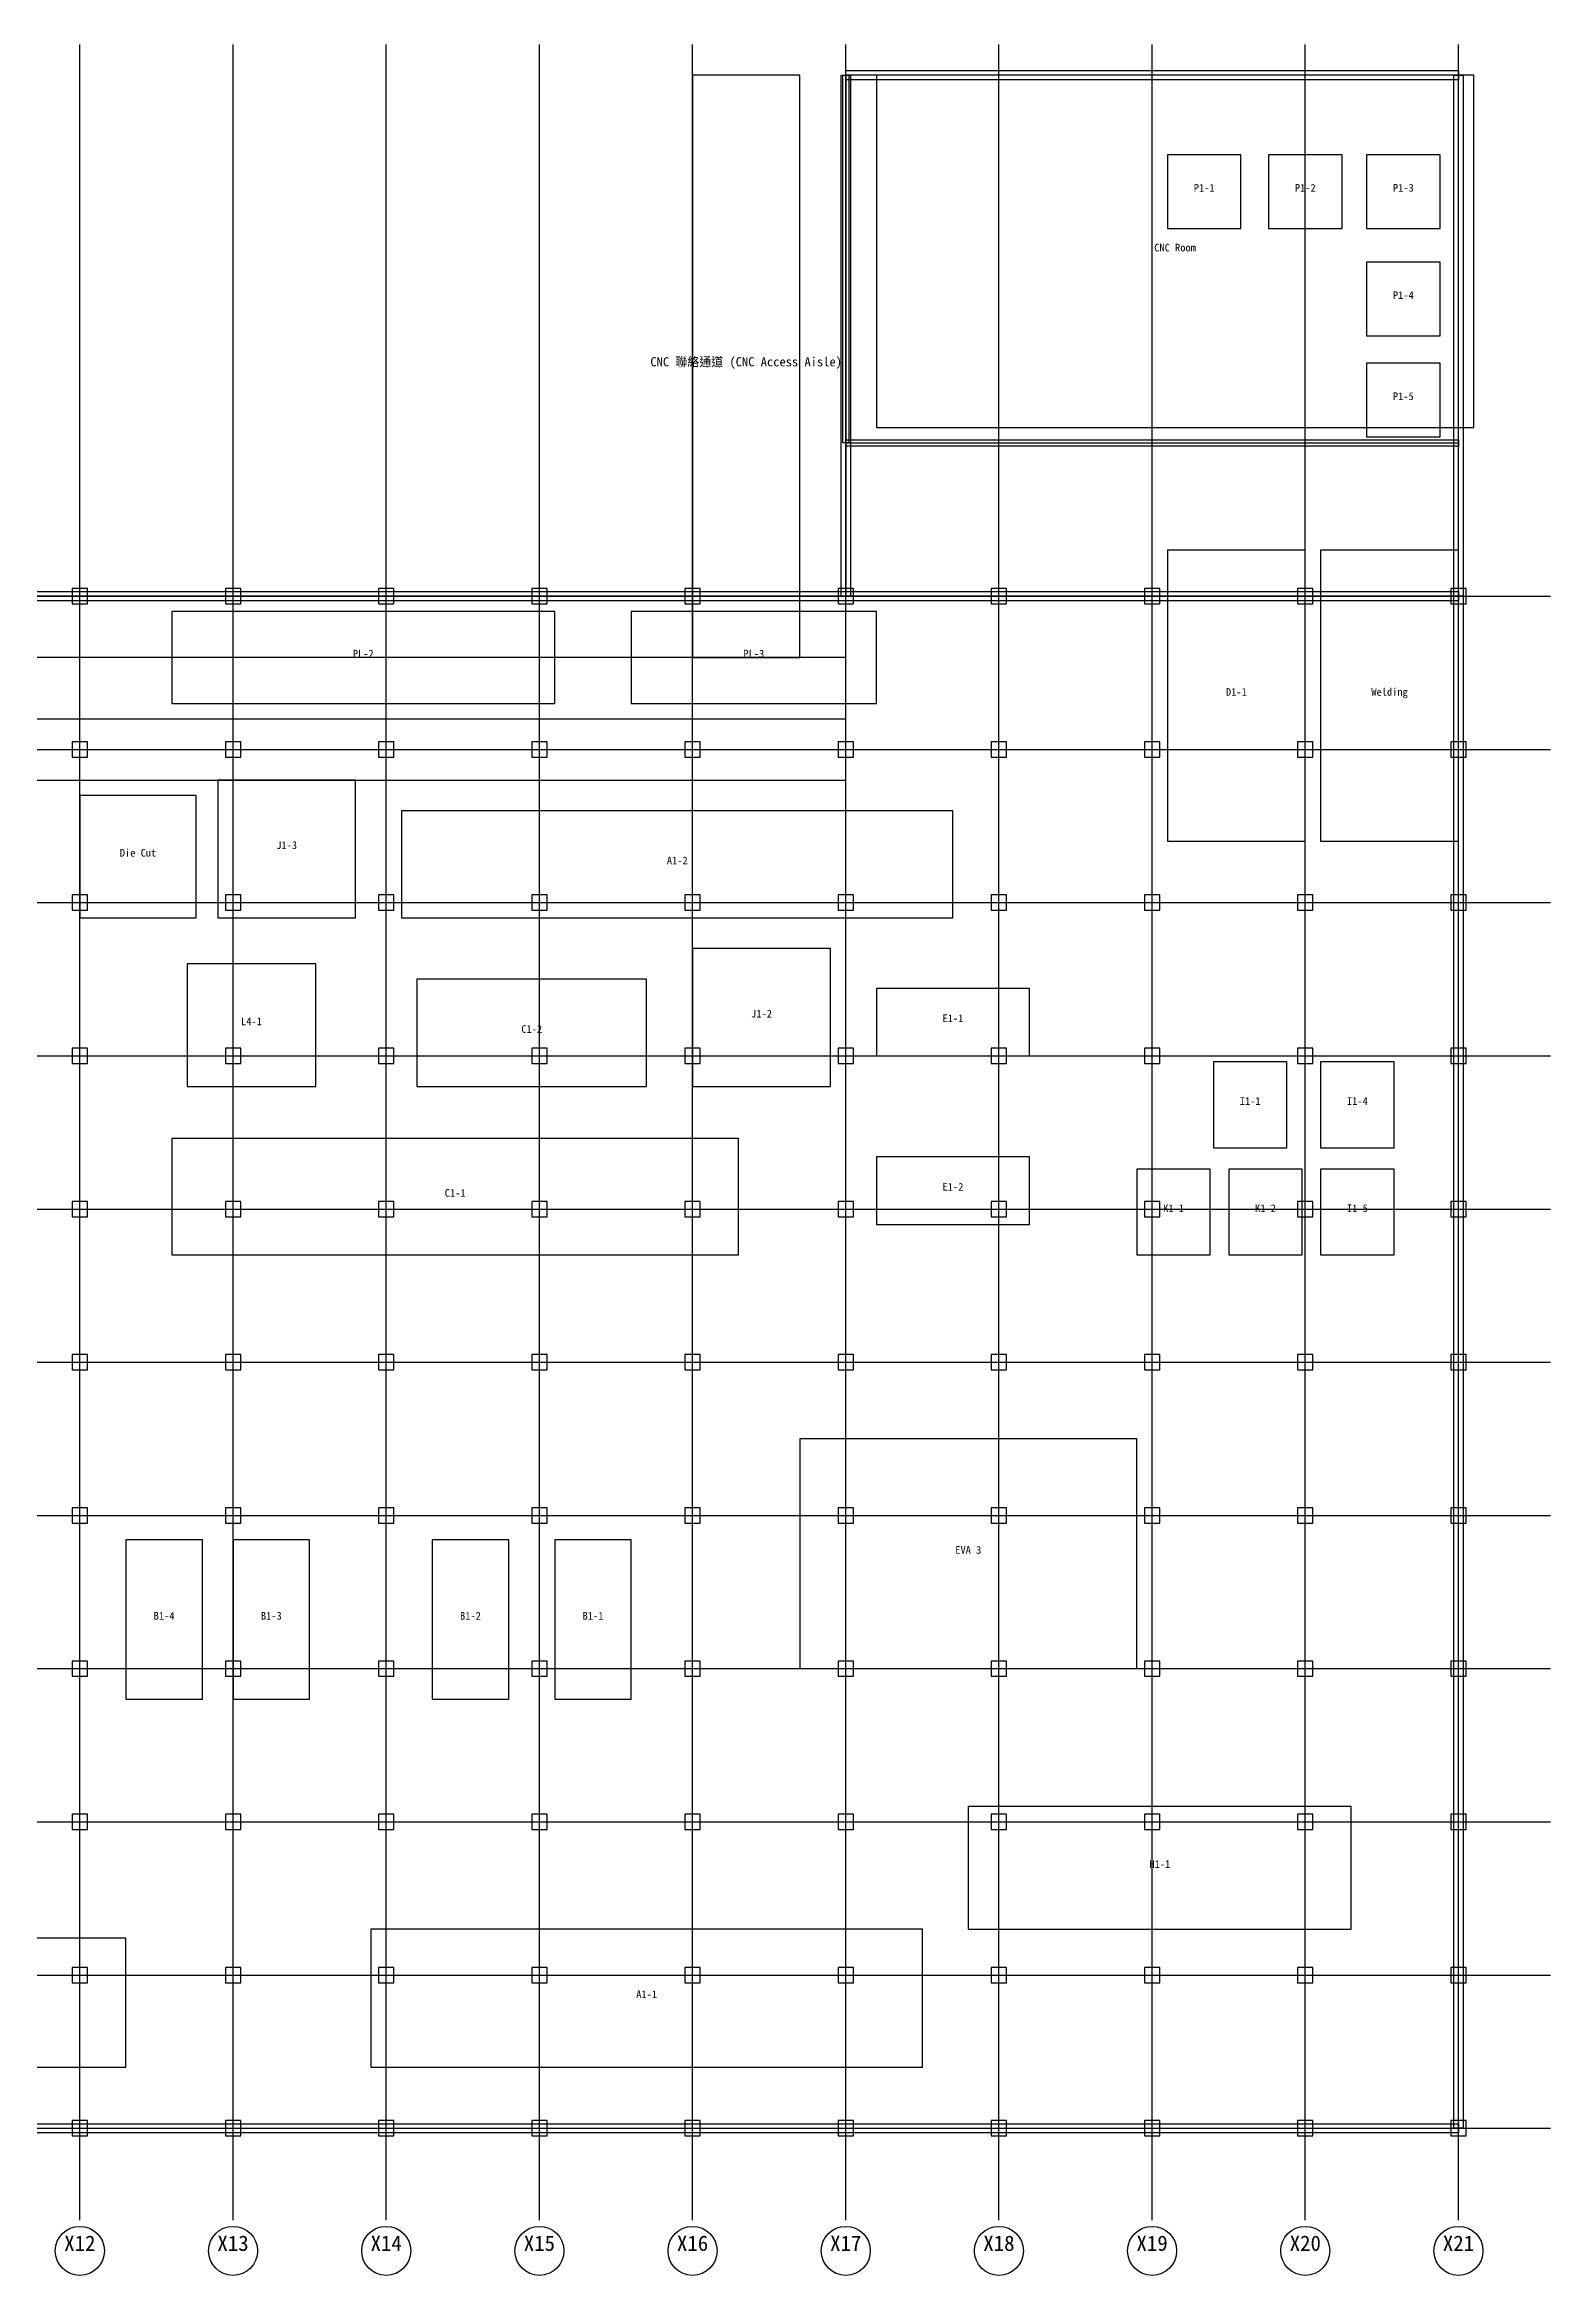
# Model space of a CAD drawing. Header units: millimetres. Extents: x -5500 to 103000, y -4800 to 68000.
# Drawn here: x 53850 to 103000, y -4800 to 68000 of the extents above; entities that cross this region are included whole.
import ezdxf
from ezdxf.enums import TextEntityAlignment as Align

# ---------------------------------------------------------------- set-up
doc = ezdxf.new("R2010")
doc.units = ezdxf.units.MM
for name, color, linetype in [('01_GRID_AXIS', 1, 'Continuous'), ('02_COLUMNS', 7, 'CONTINUOUS'), ('03_WALLS', 7, 'CONTINUOUS'), ('04_AISLES', 2, 'Continuous'), ('05_EQUIPMENT_1F', 4, 'CONTINUOUS'), ('07_TEXT', 7, 'CONTINUOUS'), ('11_FLOW_ROUTES', 1, 'Continuous')]:
    doc.layers.add(name, color=color, linetype=linetype)

# ---------------------------------------------------------------- blocks, each defined once
blk = doc.blocks.new('BLK_COLUMN')
at = {"layer": '02_COLUMNS'}
blk.add_lwpolyline([(-250, -250), (250, -250), (250, 250), (-250, 250)], close=True, dxfattribs=at)

msp = doc.modelspace()

# ---------------------------------------------------------------- linework, layer by layer
at = {"layer": '01_GRID_AXIS'}
for p, q in [((55000, -3000), (55000, 68000)), ((60000, -3000), (60000, 68000)), ((65000, -3000), (65000, 68000)), ((70000, -3000), (70000, 68000)), ((75000, -3000), (75000, 68000)), ((80000, -3000), (80000, 68000)), ((85000, -3000), (85000, 68000)), ((90000, -3000), (90000, 68000)), ((95000, -3000), (95000, 68000)), ((100000, -3000), (100000, 68000)), ((100000, 67000), (80000, 67000)), ((80000, 67000), (80000, 50000)), ((80000, 55000), (80000, 67000)), ((100000, 50000), (100000, 67000)), ((80000, 55000), (100000, 55000)), ((-3000, 50000), (103000, 50000)), ((100000, 50000), (0, 50000)), ((100000, 0), (100000, 50000)), ((-3000, 45000), (103000, 45000)), ((-3000, 40000), (103000, 40000)), ((-3000, 35000), (103000, 35000)), ((-3000, 30000), (103000, 30000)), ((-3000, 25000), (103000, 25000)), ((-3000, 20000), (103000, 20000)), ((-3000, 15000), (103000, 15000)), ((-3000, 10000), (103000, 10000)), ((-3000, 5000), (103000, 5000)), ((-3000, 0), (103000, 0)), ((0, 0), (100000, 0))]:
    msp.add_line(p, q, dxfattribs=at)
for centre in [(55000, -4000), (60000, -4000), (65000, -4000), (70000, -4000), (75000, -4000), (80000, -4000), (85000, -4000), (90000, -4000), (95000, -4000), (100000, -4000)]:
    msp.add_circle(centre, 800, dxfattribs=at)
at = {"layer": '03_WALLS'}
for points in [[(80150, 67000), (80150, 50000), (79850, 50000), (79850, 67000)], [(79900, 55000), (79900, 67000), (80100, 67000), (80100, 55000)], [(100000, 66850), (80000, 66850), (80000, 67150), (100000, 67150)], [(99850, 50000), (99850, 67000), (100150, 67000), (100150, 50000)], [(80000, 55100), (100000, 55100), (100000, 54900), (80000, 54900)], [(100000, 49850), (0, 49850), (0, 50150), (100000, 50150)], [(99850, 0), (99850, 50000), (100150, 50000), (100150, 0)], [(0, 150), (100000, 150), (100000, -150), (0, -150)]]:
    msp.add_lwpolyline(points, close=True, dxfattribs=at)
at = {"layer": '04_AISLES'}
for points in [[(75000, 48000), (78500, 48000), (78500, 67000), (75000, 67000)], [(0, 44000), (80000, 44000), (80000, 48000), (0, 48000)]]:
    msp.add_lwpolyline(points, close=True, dxfattribs=at)
at = {"layer": '05_EQUIPMENT_1F'}
for points in [[(81000, 55500), (100500, 55500), (100500, 67000), (81000, 67000)], [(90500, 62000), (92900, 62000), (92900, 64400), (90500, 64400)], [(93800, 62000), (96200, 62000), (96200, 64400), (93800, 64400)], [(97000, 62000), (99400, 62000), (99400, 64400), (97000, 64400)], [(97000, 58500), (99400, 58500), (99400, 60900), (97000, 60900)], [(97000, 55200), (99400, 55200), (99400, 57600), (97000, 57600)], [(90500, 42000), (95000, 42000), (95000, 51500), (90500, 51500)], [(95500, 42000), (100000, 42000), (100000, 51500), (95500, 51500)], [(58000, 46500), (70500, 46500), (70500, 49500), (58000, 49500)], [(73000, 46500), (81000, 46500), (81000, 49500), (73000, 49500)], [(59500, 39500), (64000, 39500), (64000, 44000), (59500, 44000)], [(55000, 39500), (58800, 39500), (58800, 43500), (55000, 43500)], [(65500, 39500), (83500, 39500), (83500, 43000), (65500, 43000)], [(58500, 34000), (62700, 34000), (62700, 38000), (58500, 38000)], [(75000, 34000), (79500, 34000), (79500, 38500), (75000, 38500)], [(66000, 34000), (73500, 34000), (73500, 37500), (66000, 37500)], [(81000, 35000), (86000, 35000), (86000, 37200), (81000, 37200)], [(92000, 32000), (94400, 32000), (94400, 34800), (92000, 34800)], [(95500, 32000), (97900, 32000), (97900, 34800), (95500, 34800)], [(58000, 28500), (76500, 28500), (76500, 32300), (58000, 32300)], [(81000, 29500), (86000, 29500), (86000, 31700), (81000, 31700)], [(89500, 28500), (91900, 28500), (91900, 31300), (89500, 31300)], [(92500, 28500), (94900, 28500), (94900, 31300), (92500, 31300)], [(95500, 28500), (97900, 28500), (97900, 31300), (95500, 31300)], [(78500, 15000), (89500, 15000), (89500, 22500), (78500, 22500)], [(56500, 14000), (59000, 14000), (59000, 19200), (56500, 19200)], [(60000, 14000), (62500, 14000), (62500, 19200), (60000, 19200)], [(66500, 14000), (69000, 14000), (69000, 19200), (66500, 19200)], [(70500, 14000), (73000, 14000), (73000, 19200), (70500, 19200)], [(84000, 6500), (96500, 6500), (96500, 10500), (84000, 10500)], [(42000, 2000), (56500, 2000), (56500, 6200), (42000, 6200)], [(64500, 2000), (82500, 2000), (82500, 6500), (64500, 6500)]]:
    msp.add_lwpolyline(points, close=True, dxfattribs=at)
at = {"layer": '11_FLOW_ROUTES'}
msp.add_line((0, 46000), (80000, 46000), dxfattribs=at)

# ---------------------------------------------------------------- block references
at = {"layer": '02_COLUMNS'}
for p in [(55000, 50000), (60000, 50000), (65000, 50000), (70000, 50000), (75000, 50000), (80000, 50000), (85000, 50000), (90000, 50000), (95000, 50000), (100000, 50000), (55000, 45000), (60000, 45000), (65000, 45000), (70000, 45000), (75000, 45000), (80000, 45000), (85000, 45000), (90000, 45000), (95000, 45000), (100000, 45000), (55000, 40000), (60000, 40000), (65000, 40000), (70000, 40000), (75000, 40000), (80000, 40000), (85000, 40000), (90000, 40000), (95000, 40000), (100000, 40000), (55000, 35000), (60000, 35000), (65000, 35000), (70000, 35000), (75000, 35000), (80000, 35000), (85000, 35000), (90000, 35000), (95000, 35000), (100000, 35000), (55000, 30000), (60000, 30000), (65000, 30000), (70000, 30000), (75000, 30000), (80000, 30000), (85000, 30000), (90000, 30000), (95000, 30000), (100000, 30000), (55000, 25000), (60000, 25000), (65000, 25000), (70000, 25000), (75000, 25000), (80000, 25000), (85000, 25000), (90000, 25000), (95000, 25000), (100000, 25000), (55000, 20000), (60000, 20000), (65000, 20000), (70000, 20000), (75000, 20000), (80000, 20000), (85000, 20000), (90000, 20000), (95000, 20000), (100000, 20000), (55000, 15000), (60000, 15000), (65000, 15000), (70000, 15000), (75000, 15000), (80000, 15000), (85000, 15000), (90000, 15000), (95000, 15000), (100000, 15000), (55000, 10000), (60000, 10000), (65000, 10000), (70000, 10000), (75000, 10000), (80000, 10000), (85000, 10000), (90000, 10000), (95000, 10000), (100000, 10000), (55000, 5000), (60000, 5000), (65000, 5000), (70000, 5000), (75000, 5000), (80000, 5000), (85000, 5000), (90000, 5000), (95000, 5000), (100000, 5000), (55000, 0), (60000, 0), (65000, 0), (70000, 0), (75000, 0), (80000, 0), (85000, 0), (90000, 0), (95000, 0), (100000, 0)]:
    msp.add_blockref('BLK_COLUMN', p, dxfattribs=at)

# ---------------------------------------------------------------- texts
at = {"layer": '07_TEXT'}
for s, height, p in [('P1-1', 250, (91700, 63200)), ('P1-2', 250, (95000, 63200)), ('P1-3', 250, (98200, 63200)), ('CNC Room', 250, (90750, 61250)), ('P1-4', 250, (98200, 59700)), ('CNC 聯絡通道 (CNC Access Aisle)', 300, (76750, 57500)), ('P1-5', 250, (98200, 56400)), ('PL-2', 250, (64250, 48000)), ('PL-3', 250, (77000, 48000)), ('D1-1', 250, (92750, 46750)), ('Welding', 250, (97750, 46750)), ('Die Cut', 250, (56900, 41500)), ('J1-3', 250, (61750, 41750)), ('A1-2', 250, (74500, 41250)), ('J1-2', 250, (77250, 36250)), ('L4-1', 250, (60600, 36000)), ('C1-2', 250, (69750, 35750)), ('E1-1', 250, (83500, 36100)), ('I1-1', 250, (93200, 33400)), ('I1-4', 250, (96700, 33400)), ('C1-1', 250, (67250, 30400)), ('E1-2', 250, (83500, 30600)), ('K1-1', 250, (90700, 29900)), ('K1-2', 250, (93700, 29900)), ('I1-5', 250, (96700, 29900)), ('EVA 3', 250, (84000, 18750)), ('B1-4', 250, (57750, 16600)), ('B1-3', 250, (61250, 16600)), ('B1-2', 250, (67750, 16600)), ('B1-1', 250, (71750, 16600)), ('H1-1', 250, (90250, 8500)), ('A1-1', 250, (73500, 4250)), ('X12', 500, (55000, -4000)), ('X13', 500, (60000, -4000)), ('X14', 500, (65000, -4000)), ('X15', 500, (70000, -4000)), ('X16', 500, (75000, -4000)), ('X17', 500, (80000, -4000)), ('X18', 500, (85000, -4000)), ('X19', 500, (90000, -4000)), ('X20', 500, (95000, -4000)), ('X21', 500, (100000, -4000))]:
    msp.add_text(s, height=height, dxfattribs=at).set_placement(p, align=Align.CENTER)

doc.saveas('drawing.dxf')
